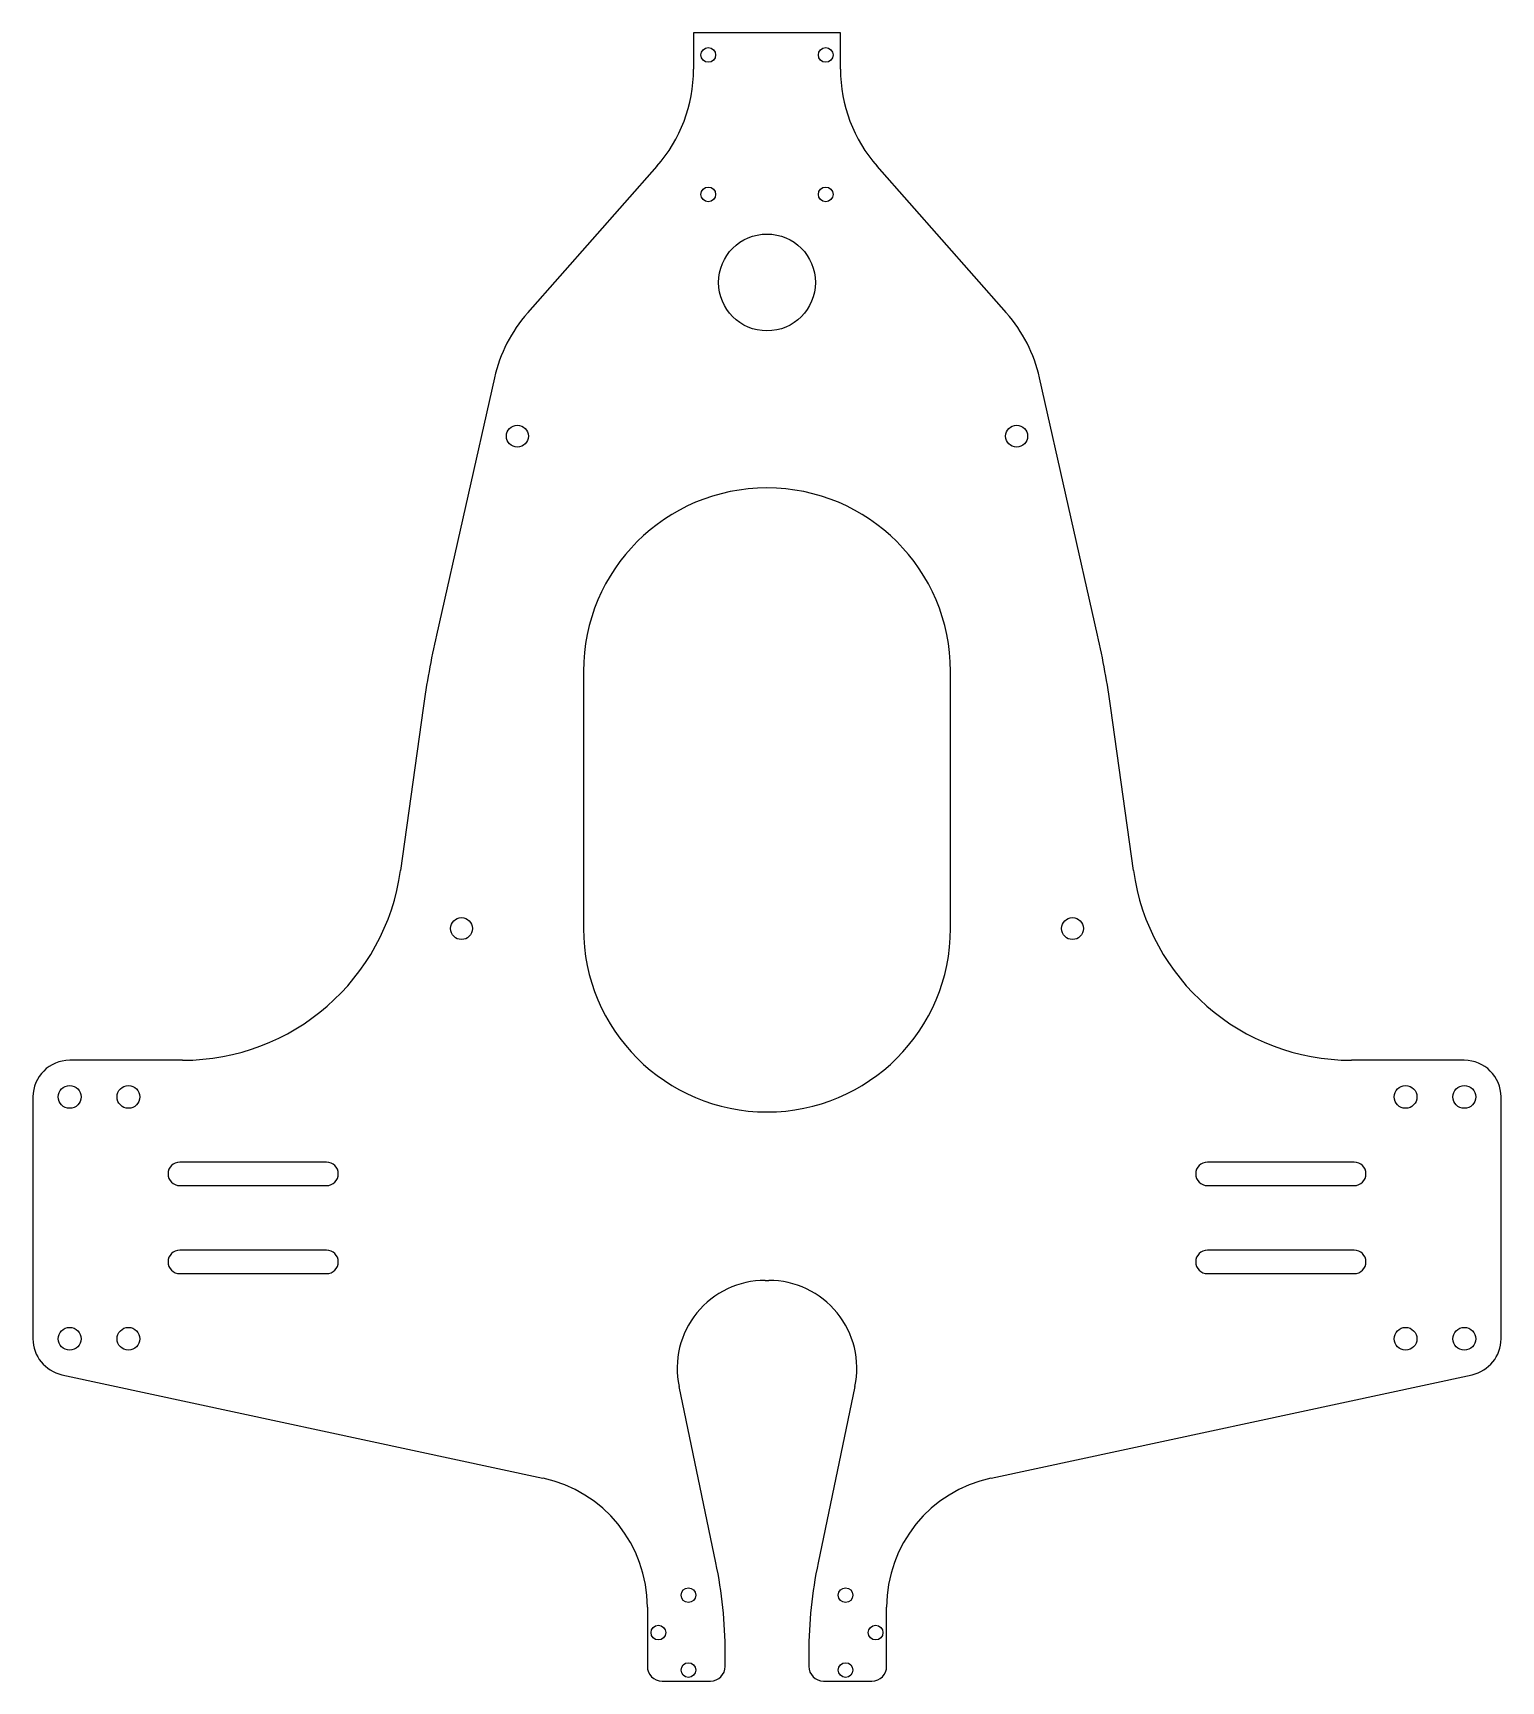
# Model space of a CAD drawing. Header units: millimetres. Extents: x -64 to 136, y -183 to 42.
import ezdxf

# ---------------------------------------------------------------- set-up
doc = ezdxf.new("R2010")
doc.units = ezdxf.units.MM

msp = doc.modelspace()

# ---------------------------------------------------------------- linework, layer by layer
at = {"color": 7, "linetype": 'Continuous', "lineweight": 25}
for p, q in [((26, 42), (26, 37.06)), ((46, 42), (26, 42)), ((46, 37.06), (46, 42)), ((21, 23.83), (3.38, 3.84)), ((68.62, 3.84), (51, 23.83)), ((-1.12, -4.99), (-9.04, -40.08)), ((81.04, -40.08), (73.12, -4.99)), ((11, -45), (11, -80.05)), ((61, -80.05), (61, -45)), ((-10.84, -50), (-13.91, -72.12)), ((85.91, -72.12), (82.84, -50)), ((-43.63, -98), (-59, -98)), ((131, -98), (115.63, -98)), ((-64, -103), (-64, -135.96)), ((136, -135.96), (136, -103)), ((-24, -111.88), (-44, -111.88)), ((116, -111.88), (96, -111.88)), ((-44, -115.08), (-24, -115.08)), ((96, -115.08), (116, -115.08)), ((-24, -123.88), (-44, -123.88)), ((116, -123.88), (96, -123.88)), ((-44, -127.08), (-24, -127.08)), ((35.76, -128), (36.24, -128)), ((96, -127.08), (116, -127.08)), ((-60.05, -140.85), (5.48, -154.94)), ((66.52, -154.94), (132.05, -140.85)), ((29.03, -166.47), (24.02, -142.45)), ((47.98, -142.45), (42.97, -166.47)), ((19.7, -172.54), (19.7, -180.6)), ((52.3, -180.6), (52.3, -172.54)), ((30.3, -180.6), (30.3, -178.74)), ((41.7, -178.74), (41.7, -180.6)), ((21.7, -182.6), (28.3, -182.6)), ((43.7, -182.6), (50.3, -182.6))]:
    msp.add_line(p, q, dxfattribs=at)
for centre, radius in [((28, 39), 1), ((44, 39), 1), ((28, 20), 1), ((44, 20), 1), ((36, 8), 6.6), ((2, -12.95), 1.5), ((70, -12.95), 1.5), ((-5.62, -80.05), 1.5), ((77.62, -80.05), 1.5), ((-59, -103), 1.55), ((-51, -103), 1.55), ((123, -103), 1.55), ((131, -103), 1.55), ((-59, -135.96), 1.55), ((-51, -135.96), 1.55), ((123, -135.96), 1.55), ((131, -135.96), 1.55), ((25.3, -170.9), 1), ((46.7, -170.9), 1), ((21.2, -176), 1), ((50.8, -176), 1), ((25.3, -181.1), 1), ((46.7, -181.1), 1)]:
    msp.add_circle(centre, radius, dxfattribs=at)
for centre, radius, start, end in [((6, 37.06), 20, 318.6085, 0), ((66, 37.06), 20, 180, 221.3915), ((18.38, -9.39), 20, 138.6085, 167.2893), ((53.62, -9.39), 20, 12.7107, 41.3915), ((36, -45), 25, 0, 180), ((108.02, -66.48), 120, 167.2893, 172.1046), ((-36.02, -66.48), 120, 7.8954, 12.7107), ((-43.63, -68), 30, 270, 352.1046), ((115.63, -68), 30, 187.8954, 270), ((36, -80.05), 25, 180, 0), ((-59, -103), 5, 90, 180), ((131, -103), 5, 0, 90), ((-44, -113.48), 1.6, 90, 270), ((-24, -113.48), 1.6, 270, 90), ((96, -113.48), 1.6, 90, 270), ((116, -113.48), 1.6, 270, 90), ((-44, -125.48), 1.6, 90, 270), ((-24, -125.48), 1.6, 270, 90), ((96, -125.48), 1.6, 90, 270), ((116, -125.48), 1.6, 270, 90), ((35.76, -140), 12, 90, 191.7938), ((36.24, -140), 12, 348.2062, 90), ((-59, -135.96), 5, 180, 257.8632), ((131, -135.96), 5, 282.1368, 0), ((1.7, -172.54), 18, 0, 77.8632), ((70.3, -172.54), 18, 102.1368, 180), ((-29.7, -178.74), 60, 0, 11.7938), ((101.7, -178.74), 60, 168.2062, 180), ((21.7, -180.6), 2, 180, 270), ((28.3, -180.6), 2, 270, 0), ((43.7, -180.6), 2, 180, 270), ((50.3, -180.6), 2, 270, 0)]:
    msp.add_arc(centre, radius, start, end, dxfattribs=at)

doc.saveas('drawing.dxf')
